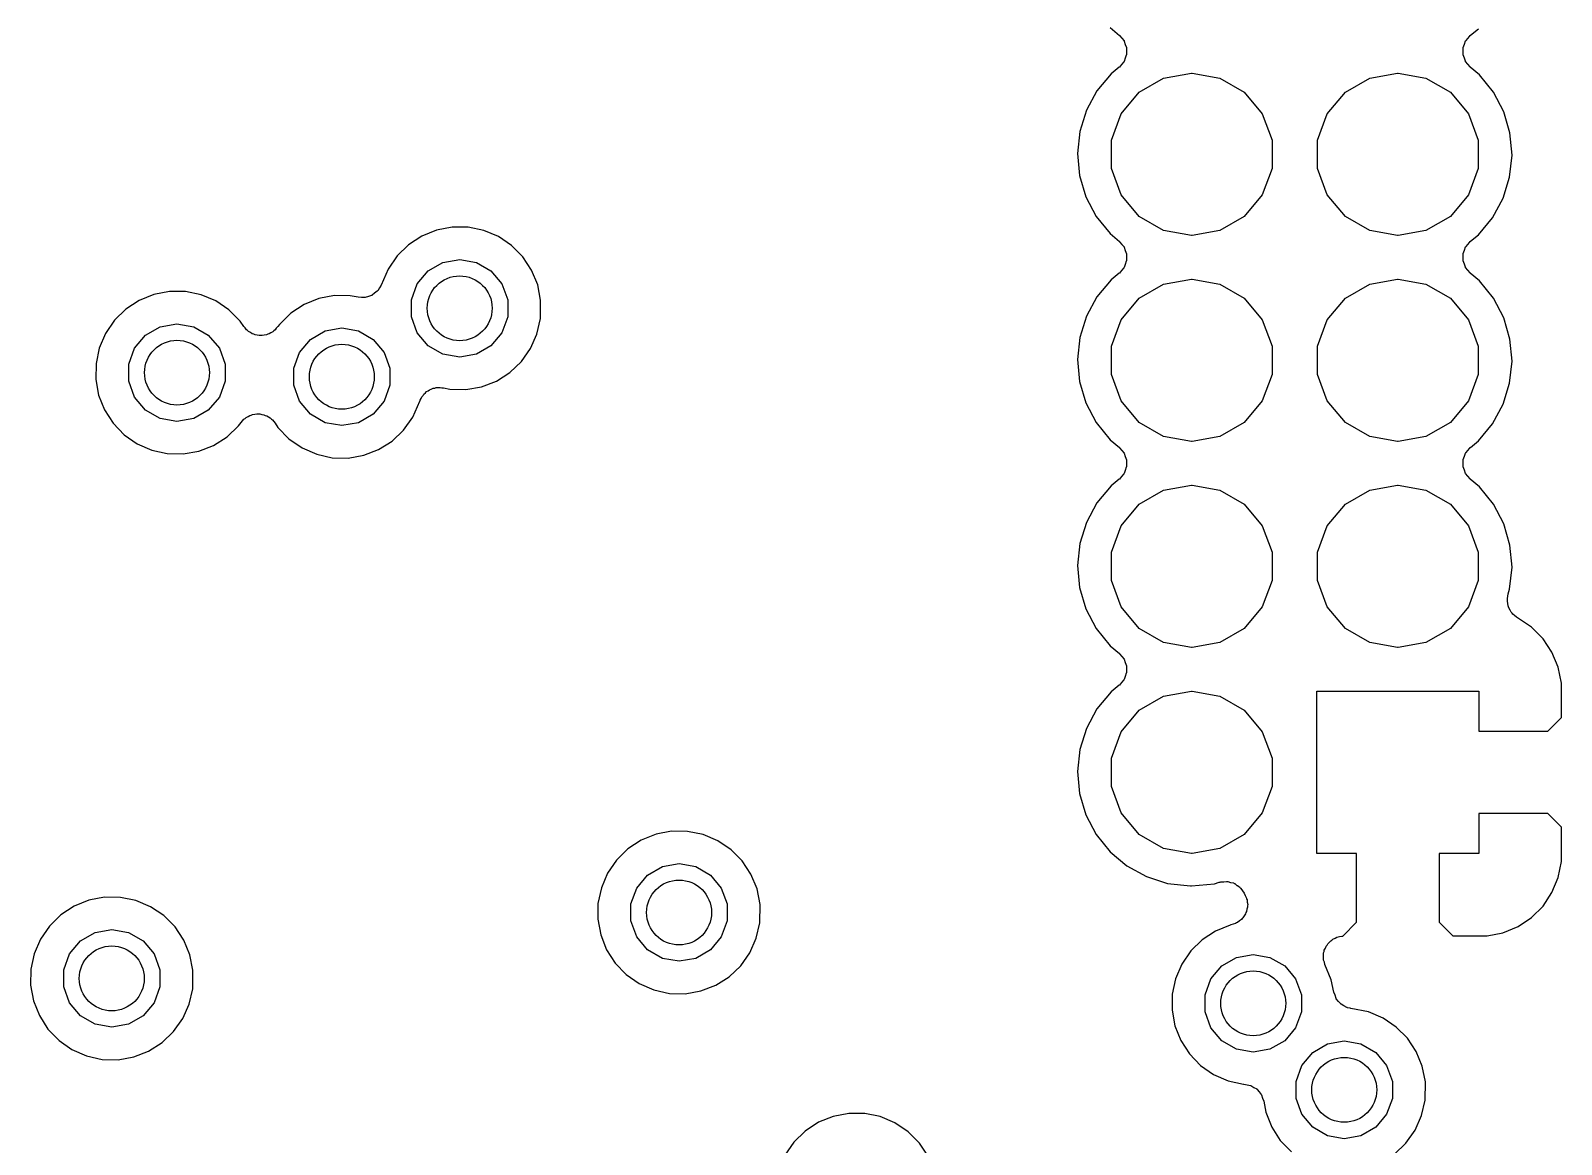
# Model space of a CAD drawing. Extents: x 83.8 to 170.2, y -169.8 to -83.8.
# Drawn here: x 135.03 to 144.46, y -98.6 to -91.74 of the extents above; entities that cross this region are included whole.
import ezdxf

# ---------------------------------------------------------------- set-up
doc = ezdxf.new("R2010")
doc.units = 0
doc.header["$MEASUREMENT"] = 0
doc.layers.add('BLACK', color=7, linetype='CONTINUOUS')

msp = doc.modelspace()

# ---------------------------------------------------------------- linework, layer by layer
at = {"layer": 'Black'}
for p, q in [((141.682, -91.7184), (141.739, -91.7668)), ((141.739, -91.7668), (141.74, -91.7675)), ((141.74, -91.7675), (141.741, -91.768)), ((141.741, -91.768), (141.754, -91.7844)), ((143.874, -91.799), (143.888, -91.783)), ((143.888, -91.783), (143.901, -91.7668)), ((143.901, -91.7668), (143.902, -91.7663)), ((143.902, -91.7663), (143.903, -91.7657)), ((143.903, -91.7657), (143.952, -91.7254)), ((141.754, -91.7844), (141.768, -91.8006)), ((141.768, -91.8006), (141.768, -91.8014)), ((141.768, -91.8014), (141.768, -91.8021)), ((141.768, -91.8021), (141.775, -91.8222)), ((141.775, -91.8222), (141.783, -91.842)), ((141.783, -91.842), (141.783, -91.8429)), ((141.783, -91.8429), (141.783, -91.8438)), ((141.783, -91.8438), (141.783, -91.865)), ((141.783, -91.865), (141.783, -91.8861)), ((143.858, -91.8403), (143.866, -91.8204)), ((143.858, -91.8412), (143.858, -91.8403)), ((143.858, -91.842), (143.858, -91.8412)), ((143.858, -91.8632), (143.858, -91.842)), ((143.858, -91.8844), (143.858, -91.8632)), ((143.866, -91.8204), (143.873, -91.8006)), ((143.873, -91.8006), (143.874, -91.7999)), ((143.874, -91.7999), (143.874, -91.799)), ((141.738, -91.9625), (141.688, -92.0028)), ((141.739, -91.9614), (141.738, -91.9618)), ((141.738, -91.9618), (141.738, -91.9625)), ((141.753, -91.9452), (141.739, -91.9614)), ((141.767, -91.9291), (141.753, -91.9452)), ((141.768, -91.9276), (141.767, -91.9283)), ((141.767, -91.9283), (141.767, -91.9291)), ((141.775, -91.9078), (141.768, -91.9276)), ((141.782, -91.8879), (141.775, -91.9078)), ((141.783, -91.8861), (141.782, -91.887)), ((141.782, -91.887), (141.782, -91.8879)), ((143.858, -91.8852), (143.858, -91.8844)), ((143.858, -91.8861), (143.858, -91.8852)), ((143.865, -91.9061), (143.858, -91.8861)), ((143.872, -91.926), (143.865, -91.9061)), ((143.873, -91.9267), (143.872, -91.926)), ((143.873, -91.9276), (143.873, -91.9267)), ((143.887, -91.9438), (143.873, -91.9276)), ((143.9, -91.9602), (143.887, -91.9438)), ((143.901, -91.9607), (143.9, -91.9602)), ((143.901, -91.9614), (143.901, -91.9607)), ((143.959, -92.0097), (143.901, -91.9614)), ((141.688, -92.0028), (141.601, -92.108)), ((141.862, -92.1161), (142.012, -92.0292)), ((142.012, -92.0292), (142.183, -91.9991)), ((142.183, -91.9991), (142.187, -91.9991)), ((142.187, -91.9991), (142.358, -92.0292)), ((142.358, -92.0292), (142.509, -92.1161)), ((143.132, -92.1161), (143.282, -92.0292)), ((143.282, -92.0292), (143.453, -91.9991)), ((143.453, -91.9991), (143.457, -91.9991)), ((143.457, -91.9991), (143.628, -92.0292)), ((143.628, -92.0292), (143.779, -92.1161)), ((144.045, -92.1161), (143.959, -92.0097)), ((141.601, -92.108), (141.537, -92.2281)), ((141.75, -92.2491), (141.862, -92.1161)), ((142.509, -92.1161), (142.62, -92.2491)), ((143.02, -92.2491), (143.132, -92.1161)), ((143.779, -92.1161), (143.89, -92.2491)), ((144.108, -92.2371), (144.045, -92.1161)), ((141.537, -92.2281), (141.496, -92.3585)), ((141.691, -92.4123), (141.75, -92.2491)), ((142.62, -92.2491), (142.68, -92.4123)), ((142.961, -92.4123), (143.02, -92.2491)), ((143.89, -92.2491), (143.95, -92.4123)), ((144.146, -92.368), (144.108, -92.2371)), ((141.496, -92.3585), (141.482, -92.4942)), ((141.691, -92.5859), (141.691, -92.4123)), ((142.68, -92.4123), (142.68, -92.5859)), ((142.961, -92.5859), (142.961, -92.4123)), ((143.95, -92.4123), (143.95, -92.5859)), ((144.159, -92.504), (144.146, -92.368)), ((141.482, -92.4942), (141.494, -92.6301)), ((144.144, -92.6397), (144.159, -92.504)), ((141.494, -92.6301), (141.533, -92.7611)), ((141.75, -92.7491), (141.691, -92.5859)), ((142.68, -92.5859), (142.62, -92.7491)), ((143.02, -92.7491), (142.961, -92.5859)), ((143.95, -92.5859), (143.89, -92.7491)), ((144.104, -92.7701), (144.144, -92.6397)), ((141.533, -92.7611), (141.596, -92.882)), ((141.862, -92.8821), (141.75, -92.7491)), ((142.62, -92.7491), (142.509, -92.8821)), ((143.132, -92.8821), (143.02, -92.7491)), ((143.89, -92.7491), (143.779, -92.8821)), ((144.039, -92.8902), (144.104, -92.7701)), ((141.596, -92.882), (141.682, -92.9884)), ((142.012, -92.9689), (141.862, -92.8821)), ((142.509, -92.8821), (142.358, -92.9689)), ((143.282, -92.9689), (143.132, -92.8821)), ((143.779, -92.8821), (143.628, -92.9689)), ((143.952, -92.9954), (144.039, -92.8902)), ((137.441, -93.0033), (137.359, -93.057)), ((137.532, -92.9665), (137.441, -93.0033)), ((137.628, -92.9482), (137.532, -92.9665)), ((137.726, -92.9488), (137.628, -92.9482)), ((137.822, -92.9686), (137.726, -92.9488)), ((137.913, -93.0066), (137.822, -92.9686)), ((137.994, -93.0614), (137.913, -93.0066)), ((141.682, -92.9884), (141.739, -93.0368)), ((142.183, -92.9991), (142.012, -92.9689)), ((142.187, -92.9991), (142.183, -92.9991)), ((142.358, -92.9689), (142.187, -92.9991)), ((143.453, -92.9991), (143.282, -92.9689)), ((143.457, -92.9991), (143.453, -92.9991)), ((143.628, -92.9689), (143.457, -92.9991)), ((143.903, -93.0357), (143.952, -92.9954)), ((137.359, -93.057), (137.289, -93.1256)), ((138.063, -93.131), (137.994, -93.0614)), ((141.739, -93.0368), (141.74, -93.0375)), ((141.74, -93.0375), (141.741, -93.038)), ((141.741, -93.038), (141.754, -93.0544)), ((141.754, -93.0544), (141.768, -93.0706)), ((141.768, -93.0706), (141.768, -93.0714)), ((141.768, -93.0714), (141.768, -93.0721)), ((141.768, -93.0721), (141.775, -93.0922)), ((141.775, -93.0922), (141.783, -93.112)), ((143.858, -93.1103), (143.866, -93.0904)), ((143.866, -93.0904), (143.873, -93.0706)), ((143.873, -93.0706), (143.874, -93.0699)), ((143.874, -93.069), (143.888, -93.053)), ((143.874, -93.0699), (143.874, -93.069)), ((143.888, -93.053), (143.901, -93.0368)), ((143.901, -93.0368), (143.902, -93.0363)), ((143.902, -93.0363), (143.903, -93.0357)), ((137.289, -93.1256), (137.233, -93.2065)), ((137.48, -93.2178), (137.571, -93.1655)), ((137.571, -93.1655), (137.674, -93.1474)), ((137.674, -93.1474), (137.777, -93.1655)), ((137.777, -93.1655), (137.867, -93.2178)), ((138.117, -93.2126), (138.063, -93.131)), ((141.768, -93.1976), (141.767, -93.1983)), ((141.775, -93.1778), (141.768, -93.1976)), ((141.782, -93.1579), (141.775, -93.1778)), ((141.783, -93.1561), (141.782, -93.157)), ((141.782, -93.157), (141.782, -93.1579)), ((141.783, -93.112), (141.783, -93.1129)), ((141.783, -93.1129), (141.783, -93.1138)), ((141.783, -93.1138), (141.783, -93.135)), ((141.783, -93.135), (141.783, -93.1561)), ((143.858, -93.1112), (143.858, -93.1103)), ((143.858, -93.112), (143.858, -93.1112)), ((143.858, -93.1332), (143.858, -93.112)), ((143.858, -93.1544), (143.858, -93.1332)), ((143.858, -93.1552), (143.858, -93.1544)), ((143.858, -93.1561), (143.858, -93.1552)), ((143.865, -93.1761), (143.858, -93.1561)), ((143.872, -93.196), (143.865, -93.1761)), ((143.873, -93.1967), (143.872, -93.196)), ((143.873, -93.1976), (143.873, -93.1967)), ((143.887, -93.2138), (143.873, -93.1976)), ((137.233, -93.2065), (137.19, -93.3065)), ((137.413, -93.2979), (137.48, -93.2178)), ((137.867, -93.2178), (137.934, -93.2979)), ((138.155, -93.3033), (138.117, -93.2126)), ((141.688, -93.2728), (141.601, -93.378)), ((141.738, -93.2325), (141.688, -93.2728)), ((141.739, -93.2314), (141.738, -93.2318)), ((141.738, -93.2318), (141.738, -93.2325)), ((141.753, -93.2152), (141.739, -93.2314)), ((141.767, -93.1991), (141.753, -93.2152)), ((141.767, -93.1983), (141.767, -93.1991)), ((142.012, -93.2992), (142.183, -93.2691)), ((142.183, -93.2691), (142.187, -93.2691)), ((142.187, -93.2691), (142.358, -93.2992)), ((143.282, -93.2992), (143.453, -93.2691)), ((143.453, -93.2691), (143.457, -93.2691)), ((143.457, -93.2691), (143.628, -93.2992)), ((143.9, -93.2302), (143.887, -93.2138)), ((143.901, -93.2307), (143.9, -93.2302)), ((143.901, -93.2314), (143.901, -93.2307)), ((143.959, -93.2797), (143.901, -93.2314)), ((144.045, -93.3861), (143.959, -93.2797)), ((135.79, -93.3633), (135.699, -93.4)), ((135.886, -93.3449), (135.79, -93.3633)), ((135.984, -93.3456), (135.886, -93.3449)), ((136.08, -93.3653), (135.984, -93.3456)), ((136.171, -93.4033), (136.08, -93.3653)), ((136.902, -93.3703), (136.806, -93.3887)), ((137, -93.371), (136.902, -93.3703)), ((137.048, -93.3808), (137, -93.371)), ((137.068, -93.3814), (137.048, -93.3808)), ((137.089, -93.3825), (137.068, -93.3814)), ((137.09, -93.382), (137.089, -93.3825)), ((137.092, -93.3821), (137.09, -93.382)), ((137.112, -93.3756), (137.092, -93.3821)), ((137.131, -93.3698), (137.112, -93.3756)), ((137.132, -93.3687), (137.131, -93.3698)), ((137.134, -93.3681), (137.132, -93.3687)), ((137.15, -93.3555), (137.134, -93.3681)), ((137.166, -93.3434), (137.15, -93.3555)), ((137.167, -93.3419), (137.166, -93.3434)), ((137.169, -93.3407), (137.167, -93.3419)), ((137.179, -93.3234), (137.169, -93.3407)), ((137.19, -93.3065), (137.179, -93.3234)), ((137.377, -93.3962), (137.413, -93.2979)), ((137.934, -93.2979), (137.97, -93.3962)), ((138.173, -93.3986), (138.155, -93.3033)), ((141.601, -93.378), (141.537, -93.4981)), ((141.75, -93.5191), (141.862, -93.3861)), ((141.862, -93.3861), (142.012, -93.2992)), ((142.358, -93.2992), (142.509, -93.3861)), ((142.509, -93.3861), (142.62, -93.5191)), ((143.02, -93.5191), (143.132, -93.3861)), ((143.132, -93.3861), (143.282, -93.2992)), ((143.628, -93.2992), (143.779, -93.3861)), ((143.779, -93.3861), (143.89, -93.5191)), ((144.108, -93.5071), (144.045, -93.3861)), ((135.617, -93.4537), (135.547, -93.5223)), ((135.699, -93.4), (135.617, -93.4537)), ((136.252, -93.4582), (136.171, -93.4033)), ((136.321, -93.5277), (136.252, -93.4582)), ((136.633, -93.4791), (136.563, -93.5477)), ((136.715, -93.4254), (136.633, -93.4791)), ((136.806, -93.3887), (136.715, -93.4254)), ((137.377, -93.5008), (137.377, -93.3962)), ((137.97, -93.3962), (137.97, -93.5008)), ((138.172, -93.5124), (138.173, -93.3986)), ((135.547, -93.5223), (135.492, -93.6032)), ((135.738, -93.6146), (135.829, -93.5623)), ((135.829, -93.5623), (135.932, -93.5441)), ((135.932, -93.5441), (136.035, -93.5623)), ((136.035, -93.5623), (136.125, -93.6146)), ((136.343, -93.5603), (136.321, -93.5277)), ((136.352, -93.5699), (136.343, -93.5603)), ((136.36, -93.5807), (136.352, -93.5699)), ((136.544, -93.5712), (136.536, -93.582)), ((136.553, -93.5617), (136.544, -93.5712)), ((136.563, -93.5477), (136.553, -93.5617)), ((136.845, -93.5877), (136.948, -93.5695)), ((136.948, -93.5695), (137.051, -93.5877)), ((137.413, -93.5991), (137.377, -93.5008)), ((137.97, -93.5008), (137.934, -93.5991)), ((138.15, -93.6071), (138.172, -93.5124)), ((141.537, -93.4981), (141.496, -93.6285)), ((141.691, -93.6823), (141.75, -93.5191)), ((142.62, -93.5191), (142.68, -93.6823)), ((142.961, -93.6823), (143.02, -93.5191)), ((143.89, -93.5191), (143.95, -93.6823)), ((144.146, -93.638), (144.108, -93.5071)), ((135.492, -93.6032), (135.453, -93.6934)), ((135.671, -93.6947), (135.738, -93.6146)), ((136.125, -93.6146), (136.193, -93.6947)), ((136.367, -93.5858), (136.36, -93.5807)), ((136.373, -93.5922), (136.367, -93.5858)), ((136.385, -93.5981), (136.373, -93.5922)), ((136.396, -93.6056), (136.385, -93.5981)), ((136.405, -93.6079), (136.396, -93.6056)), ((136.413, -93.6118), (136.405, -93.6079)), ((136.426, -93.6133), (136.413, -93.6118)), ((136.439, -93.6166), (136.426, -93.6133)), ((136.448, -93.6157), (136.439, -93.6166)), ((136.457, -93.6167), (136.448, -93.6157)), ((136.469, -93.6136), (136.457, -93.6167)), ((136.483, -93.6123), (136.469, -93.6136)), ((136.491, -93.6085), (136.483, -93.6123)), ((136.499, -93.6064), (136.491, -93.6085)), ((136.51, -93.599), (136.499, -93.6064)), ((136.522, -93.5932), (136.51, -93.599)), ((136.529, -93.5869), (136.522, -93.5932)), ((136.536, -93.582), (136.529, -93.5869)), ((136.687, -93.7201), (136.754, -93.64)), ((136.754, -93.64), (136.845, -93.5877)), ((137.051, -93.5877), (137.141, -93.64)), ((137.141, -93.64), (137.209, -93.7201)), ((137.48, -93.6792), (137.413, -93.5991)), ((137.934, -93.5991), (137.867, -93.6792)), ((138.11, -93.6967), (138.15, -93.6071)), ((141.496, -93.6285), (141.482, -93.7642)), ((144.159, -93.774), (144.146, -93.638)), ((135.453, -93.6934), (135.433, -93.7893)), ((135.635, -93.793), (135.671, -93.6947)), ((136.193, -93.6947), (136.228, -93.793)), ((136.651, -93.8184), (136.687, -93.7201)), ((137.209, -93.7201), (137.244, -93.8184)), ((137.571, -93.7315), (137.48, -93.6792)), ((137.674, -93.7497), (137.571, -93.7315)), ((137.777, -93.7315), (137.674, -93.7497)), ((137.867, -93.6792), (137.777, -93.7315)), ((138.054, -93.7768), (138.11, -93.6967)), ((141.691, -93.8559), (141.691, -93.6823)), ((142.68, -93.6823), (142.68, -93.8559)), ((142.961, -93.8559), (142.961, -93.6823)), ((143.95, -93.6823), (143.95, -93.8559)), ((135.433, -93.7893), (135.431, -93.8873)), ((135.635, -93.8976), (135.635, -93.793)), ((136.228, -93.793), (136.228, -93.8976)), ((136.651, -93.923), (136.651, -93.8184)), ((137.244, -93.8184), (137.244, -93.923)), ((137.9, -93.897), (137.983, -93.8444)), ((137.983, -93.8444), (138.054, -93.7768)), ((141.482, -93.7642), (141.494, -93.9001)), ((141.75, -94.0191), (141.691, -93.8559)), ((142.68, -93.8559), (142.62, -94.0191)), ((143.02, -94.0191), (142.961, -93.8559)), ((143.95, -93.8559), (143.89, -94.0191)), ((144.144, -93.9097), (144.159, -93.774)), ((135.431, -93.8873), (135.449, -93.9838)), ((135.671, -93.9959), (135.635, -93.8976)), ((136.228, -93.8976), (136.193, -93.9959)), ((136.687, -94.0213), (136.651, -93.923)), ((137.244, -93.923), (137.209, -94.0213)), ((137.48, -93.9567), (137.488, -93.9502)), ((137.488, -93.9502), (137.499, -93.9467)), ((137.499, -93.9467), (137.51, -93.9414)), ((137.51, -93.9414), (137.52, -93.9401)), ((137.52, -93.9401), (137.53, -93.9368)), ((137.53, -93.9368), (137.542, -93.9373)), ((137.542, -93.9373), (137.553, -93.9359)), ((137.553, -93.9359), (137.564, -93.9382)), ((137.564, -93.9382), (137.574, -93.9387)), ((137.574, -93.9387), (137.614, -93.9474)), ((137.614, -93.9474), (137.712, -93.9495)), ((137.712, -93.9495), (137.809, -93.9324)), ((137.809, -93.9324), (137.9, -93.897)), ((141.494, -93.9001), (141.533, -94.0311)), ((144.104, -94.0401), (144.144, -93.9097)), ((135.449, -93.9838), (135.485, -94.0749)), ((135.738, -94.076), (135.671, -93.9959)), ((136.193, -93.9959), (136.125, -94.076)), ((136.754, -94.1014), (136.687, -94.0213)), ((137.209, -94.0213), (137.141, -94.1014)), ((137.385, -94.1188), (137.428, -94.0207)), ((137.428, -94.0207), (137.43, -94.0143)), ((137.43, -94.0143), (137.436, -94.0046)), ((137.436, -94.0046), (137.44, -93.9939)), ((137.44, -93.9939), (137.448, -93.9861)), ((137.448, -93.9861), (137.453, -93.9771)), ((137.453, -93.9771), (137.463, -93.97)), ((137.463, -93.97), (137.47, -93.9616)), ((137.47, -93.9616), (137.48, -93.9567)), ((141.533, -94.0311), (141.596, -94.152)), ((141.862, -94.1521), (141.75, -94.0191)), ((142.62, -94.0191), (142.509, -94.1521)), ((143.132, -94.1521), (143.02, -94.0191)), ((143.89, -94.0191), (143.779, -94.1521)), ((144.039, -94.1602), (144.104, -94.0401)), ((135.485, -94.0749), (135.538, -94.1574)), ((135.829, -94.1283), (135.738, -94.076)), ((135.932, -94.1464), (135.829, -94.1283)), ((136.035, -94.1283), (135.932, -94.1464)), ((136.125, -94.076), (136.035, -94.1283)), ((136.336, -94.1432), (136.344, -94.1326)), ((136.344, -94.1326), (136.352, -94.1278)), ((136.352, -94.1278), (136.358, -94.1215)), ((136.358, -94.1215), (136.37, -94.1159)), ((136.37, -94.1159), (136.381, -94.1087)), ((136.381, -94.1087), (136.39, -94.1068)), ((136.39, -94.1068), (136.398, -94.103)), ((136.398, -94.103), (136.412, -94.1019)), ((136.412, -94.1019), (136.425, -94.099)), ((136.425, -94.099), (136.433, -94.1001)), ((136.433, -94.1001), (136.442, -94.0993)), ((136.442, -94.0993), (136.455, -94.1028)), ((136.455, -94.1028), (136.468, -94.1045)), ((136.468, -94.1045), (136.476, -94.1086)), ((136.476, -94.1086), (136.485, -94.1109)), ((136.485, -94.1109), (136.496, -94.1186)), ((136.496, -94.1186), (136.507, -94.1247)), ((136.507, -94.1247), (136.514, -94.1312)), ((136.514, -94.1312), (136.521, -94.1363)), ((136.521, -94.1363), (136.528, -94.1472)), ((136.845, -94.1537), (136.754, -94.1014)), ((137.141, -94.1014), (137.051, -94.1537)), ((137.328, -94.199), (137.385, -94.1188)), ((135.538, -94.1574), (135.606, -94.2279)), ((135.606, -94.2279), (135.687, -94.2839)), ((136.241, -94.2412), (136.312, -94.1736)), ((136.312, -94.1736), (136.327, -94.1526)), ((136.327, -94.1526), (136.336, -94.1432)), ((136.528, -94.1472), (136.537, -94.157)), ((136.537, -94.157), (136.554, -94.1828)), ((136.554, -94.1828), (136.622, -94.2533)), ((136.948, -94.1718), (136.845, -94.1537)), ((137.051, -94.1537), (136.948, -94.1718)), ((137.257, -94.2666), (137.328, -94.199)), ((141.596, -94.152), (141.682, -94.2584)), ((142.012, -94.2389), (141.862, -94.1521)), ((142.509, -94.1521), (142.358, -94.2389)), ((143.282, -94.2389), (143.132, -94.1521)), ((143.779, -94.1521), (143.628, -94.2389)), ((143.952, -94.2654), (144.039, -94.1602)), ((135.687, -94.2839), (135.777, -94.3231)), ((135.777, -94.3231), (135.872, -94.3442)), ((135.97, -94.3462), (136.067, -94.3292)), ((136.067, -94.3292), (136.158, -94.2937)), ((136.158, -94.2937), (136.241, -94.2412)), ((136.622, -94.2533), (136.703, -94.3093)), ((136.703, -94.3093), (136.793, -94.3485)), ((137.083, -94.3546), (137.174, -94.3191)), ((137.174, -94.3191), (137.257, -94.2666)), ((141.682, -94.2584), (141.739, -94.3068)), ((141.739, -94.3068), (141.74, -94.3075)), ((141.74, -94.3075), (141.741, -94.308)), ((141.741, -94.308), (141.754, -94.3244)), ((141.754, -94.3244), (141.768, -94.3406)), ((142.183, -94.2691), (142.012, -94.2389)), ((142.187, -94.2691), (142.183, -94.2691)), ((142.358, -94.2389), (142.187, -94.2691)), ((143.453, -94.2691), (143.282, -94.2389)), ((143.457, -94.2691), (143.453, -94.2691)), ((143.628, -94.2389), (143.457, -94.2691)), ((143.874, -94.339), (143.888, -94.323)), ((143.888, -94.323), (143.901, -94.3068)), ((143.901, -94.3068), (143.902, -94.3063)), ((143.902, -94.3063), (143.903, -94.3057)), ((143.903, -94.3057), (143.952, -94.2654)), ((135.872, -94.3442), (135.97, -94.3462)), ((136.793, -94.3485), (136.888, -94.3696)), ((136.888, -94.3696), (136.986, -94.3716)), ((136.986, -94.3716), (137.083, -94.3546)), ((141.768, -94.3406), (141.768, -94.3414)), ((141.768, -94.3414), (141.768, -94.3421)), ((141.768, -94.3421), (141.775, -94.3622)), ((141.775, -94.3622), (141.783, -94.382)), ((141.783, -94.382), (141.783, -94.3829)), ((141.783, -94.3829), (141.783, -94.3838)), ((141.783, -94.3838), (141.783, -94.405)), ((141.783, -94.405), (141.783, -94.4261)), ((143.858, -94.3803), (143.866, -94.3604)), ((143.858, -94.3812), (143.858, -94.3803)), ((143.858, -94.382), (143.858, -94.3812)), ((143.858, -94.4032), (143.858, -94.382)), ((143.858, -94.4244), (143.858, -94.4032)), ((143.866, -94.3604), (143.873, -94.3406)), ((143.873, -94.3406), (143.874, -94.3399)), ((143.874, -94.3399), (143.874, -94.339)), ((141.738, -94.5025), (141.688, -94.5428)), ((141.739, -94.5014), (141.738, -94.5018)), ((141.738, -94.5018), (141.738, -94.5025)), ((141.753, -94.4852), (141.739, -94.5014)), ((141.767, -94.4691), (141.753, -94.4852)), ((141.768, -94.4676), (141.767, -94.4683)), ((141.767, -94.4683), (141.767, -94.4691)), ((141.775, -94.4478), (141.768, -94.4676)), ((141.782, -94.4279), (141.775, -94.4478)), ((141.783, -94.4261), (141.782, -94.427)), ((141.782, -94.427), (141.782, -94.4279)), ((143.858, -94.4252), (143.858, -94.4244)), ((143.858, -94.4261), (143.858, -94.4252)), ((143.865, -94.4461), (143.858, -94.4261)), ((143.872, -94.466), (143.865, -94.4461)), ((143.873, -94.4667), (143.872, -94.466)), ((143.873, -94.4676), (143.873, -94.4667)), ((143.887, -94.4838), (143.873, -94.4676)), ((143.9, -94.5002), (143.887, -94.4838)), ((143.901, -94.5007), (143.9, -94.5002)), ((143.901, -94.5014), (143.901, -94.5007)), ((143.959, -94.5497), (143.901, -94.5014)), ((141.688, -94.5428), (141.601, -94.648)), ((141.862, -94.6561), (142.012, -94.5692)), ((142.012, -94.5692), (142.183, -94.5391)), ((142.183, -94.5391), (142.187, -94.5391)), ((142.187, -94.5391), (142.358, -94.5692)), ((142.358, -94.5692), (142.509, -94.6561)), ((143.132, -94.6561), (143.282, -94.5692)), ((143.282, -94.5692), (143.453, -94.5391)), ((143.453, -94.5391), (143.457, -94.5391)), ((143.457, -94.5391), (143.628, -94.5692)), ((143.628, -94.5692), (143.779, -94.6561)), ((144.045, -94.6561), (143.959, -94.5497)), ((141.601, -94.648), (141.537, -94.7681)), ((141.75, -94.7891), (141.862, -94.6561)), ((142.509, -94.6561), (142.62, -94.7891)), ((143.02, -94.7891), (143.132, -94.6561)), ((143.779, -94.6561), (143.89, -94.7891)), ((144.108, -94.7771), (144.045, -94.6561)), ((141.537, -94.7681), (141.496, -94.8985)), ((141.691, -94.9523), (141.75, -94.7891)), ((142.62, -94.7891), (142.68, -94.9523)), ((142.961, -94.9523), (143.02, -94.7891)), ((143.89, -94.7891), (143.95, -94.9523)), ((144.146, -94.908), (144.108, -94.7771)), ((141.496, -94.8985), (141.482, -95.0342)), ((141.691, -95.1259), (141.691, -94.9523)), ((142.68, -94.9523), (142.68, -95.1259)), ((142.961, -95.1259), (142.961, -94.9523)), ((143.95, -94.9523), (143.95, -95.1259)), ((144.159, -95.044), (144.146, -94.908)), ((141.482, -95.0342), (141.494, -95.1701)), ((144.144, -95.1797), (144.159, -95.044)), ((141.494, -95.1701), (141.533, -95.3011)), ((141.75, -95.2891), (141.691, -95.1259)), ((142.68, -95.1259), (142.62, -95.2891)), ((143.02, -95.2891), (142.961, -95.1259)), ((143.95, -95.1259), (143.89, -95.2891)), ((144.13, -95.2384), (144.133, -95.2239)), ((144.131, -95.2457), (144.13, -95.2384)), ((144.13, -95.2529), (144.131, -95.2457)), ((144.133, -95.2674), (144.13, -95.2529)), ((144.133, -95.2239), (144.135, -95.2092)), ((144.135, -95.2822), (144.133, -95.2674)), ((144.135, -95.2092), (144.144, -95.1797)), ((141.533, -95.3011), (141.596, -95.422)), ((141.862, -95.4221), (141.75, -95.2891)), ((142.62, -95.2891), (142.509, -95.4221)), ((143.132, -95.4221), (143.02, -95.2891)), ((143.89, -95.2891), (143.779, -95.4221)), ((144.138, -95.2888), (144.135, -95.2822)), ((144.14, -95.2959), (144.138, -95.2888)), ((144.148, -95.3084), (144.14, -95.2959)), ((144.154, -95.3218), (144.148, -95.3084)), ((144.159, -95.3269), (144.154, -95.3218)), ((144.163, -95.333), (144.159, -95.3269)), ((144.175, -95.342), (144.163, -95.333)), ((144.186, -95.3523), (144.175, -95.342)), ((144.279, -95.4145), (144.186, -95.3523)), ((141.596, -95.422), (141.682, -95.5284)), ((142.012, -95.5089), (141.862, -95.4221)), ((142.509, -95.4221), (142.358, -95.5089)), ((143.282, -95.5089), (143.132, -95.4221)), ((143.779, -95.4221), (143.628, -95.5089)), ((144.35, -95.4853), (144.279, -95.4145)), ((141.682, -95.5284), (141.739, -95.5768)), ((142.183, -95.5391), (142.012, -95.5089)), ((142.187, -95.5391), (142.183, -95.5391)), ((142.358, -95.5089), (142.187, -95.5391)), ((143.453, -95.5391), (143.282, -95.5089)), ((143.457, -95.5391), (143.453, -95.5391)), ((143.628, -95.5089), (143.457, -95.5391)), ((144.405, -95.5685), (144.35, -95.4853)), ((141.739, -95.5768), (141.74, -95.5775)), ((141.74, -95.5775), (141.741, -95.578)), ((141.741, -95.578), (141.754, -95.5944)), ((141.754, -95.5944), (141.768, -95.6106)), ((141.768, -95.6106), (141.768, -95.6114)), ((141.768, -95.6114), (141.768, -95.6121)), ((141.768, -95.6121), (141.775, -95.6322)), ((141.775, -95.6322), (141.783, -95.652)), ((144.444, -95.6609), (144.405, -95.5685)), ((141.767, -95.7391), (141.753, -95.7552)), ((141.768, -95.7376), (141.767, -95.7383)), ((141.767, -95.7383), (141.767, -95.7391)), ((141.775, -95.7178), (141.768, -95.7376)), ((141.782, -95.6979), (141.775, -95.7178)), ((141.783, -95.6961), (141.782, -95.697)), ((141.782, -95.697), (141.782, -95.6979)), ((141.783, -95.652), (141.783, -95.6529)), ((141.783, -95.6529), (141.783, -95.6538)), ((141.783, -95.6538), (141.783, -95.675)), ((141.783, -95.675), (141.783, -95.6961)), ((144.463, -95.7591), (144.444, -95.6609)), ((141.688, -95.8128), (141.601, -95.918)), ((141.738, -95.7725), (141.688, -95.8128)), ((141.739, -95.7714), (141.738, -95.7718)), ((141.738, -95.7718), (141.738, -95.7725)), ((141.753, -95.7552), (141.739, -95.7714)), ((141.862, -95.9261), (142.012, -95.8392)), ((142.012, -95.8392), (142.183, -95.8091)), ((142.183, -95.8091), (142.187, -95.8091)), ((142.187, -95.8091), (142.358, -95.8392)), ((142.358, -95.8392), (142.509, -95.9261)), ((142.955, -96.8091), (142.955, -95.8091)), ((142.955, -95.8091), (143.955, -95.8091)), ((143.955, -95.8091), (143.955, -96.0551)), ((144.463, -95.9707), (144.463, -95.7591)), ((141.601, -95.918), (141.537, -96.0381)), ((141.75, -96.0591), (141.862, -95.9261)), ((142.509, -95.9261), (142.62, -96.0591)), ((144.379, -96.0551), (144.463, -95.9707)), ((141.537, -96.0381), (141.496, -96.1685)), ((141.691, -96.2223), (141.75, -96.0591)), ((142.62, -96.0591), (142.68, -96.2223)), ((143.955, -96.0551), (144.379, -96.0551)), ((141.496, -96.1685), (141.482, -96.3042)), ((141.482, -96.3042), (141.494, -96.4401)), ((141.691, -96.3959), (141.691, -96.2223)), ((142.68, -96.2223), (142.68, -96.3959)), ((141.75, -96.5591), (141.691, -96.3959)), ((142.68, -96.3959), (142.62, -96.5591)), ((141.494, -96.4401), (141.533, -96.5711)), ((141.533, -96.5711), (141.596, -96.692)), ((141.862, -96.6921), (141.75, -96.5591)), ((142.62, -96.5591), (142.509, -96.6921)), ((143.955, -96.5631), (143.955, -96.8091)), ((144.379, -96.5631), (143.955, -96.5631)), ((144.463, -96.6474), (144.379, -96.5631)), ((138.98, -96.6723), (138.884, -96.6907)), ((139.078, -96.673), (138.98, -96.6723)), ((139.174, -96.6927), (139.078, -96.673)), ((144.463, -96.8591), (144.463, -96.6474)), ((138.711, -96.7811), (138.641, -96.8497)), ((138.793, -96.7274), (138.711, -96.7811)), ((138.884, -96.6907), (138.793, -96.7274)), ((139.264, -96.7307), (139.174, -96.6927)), ((139.346, -96.7856), (139.264, -96.7307)), ((141.596, -96.692), (141.682, -96.7984)), ((142.012, -96.7789), (141.862, -96.6921)), ((142.183, -96.8091), (142.012, -96.7789)), ((142.358, -96.7789), (142.187, -96.8091)), ((142.509, -96.6921), (142.358, -96.7789)), ((138.641, -96.8497), (138.585, -96.9306)), ((138.923, -96.8897), (139.026, -96.8715)), ((139.026, -96.8715), (139.129, -96.8897)), ((139.415, -96.8551), (139.346, -96.7856)), ((139.469, -96.9368), (139.415, -96.8551)), ((141.682, -96.7984), (141.786, -96.8862)), ((142.187, -96.8091), (142.183, -96.8091)), ((143.201, -96.8091), (142.955, -96.8091)), ((143.201, -97.2327), (143.201, -96.8091)), ((143.955, -96.8091), (143.709, -96.8091)), ((143.709, -96.8091), (143.709, -97.2327)), ((144.444, -96.9573), (144.463, -96.8591)), ((138.585, -96.9306), (138.547, -97.0208)), ((138.765, -97.0221), (138.832, -96.942)), ((138.832, -96.942), (138.923, -96.8897)), ((139.129, -96.8897), (139.219, -96.942)), ((139.219, -96.942), (139.286, -97.0221)), ((139.507, -97.0275), (139.469, -96.9368)), ((141.786, -96.8862), (141.906, -96.9519)), ((141.906, -96.9519), (142.036, -96.9932)), ((144.405, -97.0497), (144.444, -96.9573)), ((138.547, -97.0208), (138.526, -97.1167)), ((138.729, -97.1204), (138.765, -97.0221)), ((139.286, -97.0221), (139.322, -97.1204)), ((139.525, -97.1228), (139.507, -97.0275)), ((142.036, -96.9932), (142.177, -97.0091)), ((142.177, -97.0091), (142.182, -97.0091)), ((142.182, -97.0091), (142.183, -97.0091)), ((142.183, -97.0091), (142.325, -96.9952)), ((142.325, -96.9952), (142.355, -96.9861)), ((142.355, -96.9861), (142.36, -96.9856)), ((142.36, -96.9856), (142.364, -96.9837)), ((142.364, -96.9837), (142.382, -96.983)), ((142.382, -96.983), (142.399, -96.9809)), ((142.399, -96.9809), (142.403, -96.982)), ((142.403, -96.982), (142.408, -96.9818)), ((142.408, -96.9818), (142.425, -96.987)), ((142.425, -96.987), (142.442, -96.991)), ((142.442, -96.991), (142.446, -96.9936)), ((142.446, -96.9936), (142.45, -96.9951)), ((142.45, -96.9951), (142.464, -97.0057)), ((142.464, -97.0057), (142.464, -97.0058)), ((142.464, -97.0058), (142.468, -97.0074)), ((142.468, -97.0074), (142.469, -97.0089)), ((142.469, -97.0089), (142.479, -97.0152)), ((142.479, -97.0152), (142.481, -97.019)), ((142.481, -97.019), (142.485, -97.0219)), ((142.485, -97.0219), (142.493, -97.0338)), ((142.493, -97.0338), (142.498, -97.0393)), ((142.498, -97.0393), (142.508, -97.0546)), ((142.508, -97.0546), (142.514, -97.0677)), ((144.35, -97.1329), (144.405, -97.0497)), ((135.298, -97.1338), (135.216, -97.1875)), ((135.389, -97.0971), (135.298, -97.1338)), ((135.485, -97.0787), (135.389, -97.0971)), ((135.583, -97.0794), (135.485, -97.0787)), ((135.679, -97.0991), (135.583, -97.0794)), ((135.769, -97.1371), (135.679, -97.0991)), ((135.851, -97.192), (135.769, -97.1371)), ((138.526, -97.1167), (138.525, -97.2147)), ((138.729, -97.225), (138.729, -97.1204)), ((139.322, -97.1204), (139.322, -97.225)), ((139.524, -97.2365), (139.525, -97.1228)), ((142.514, -97.0677), (142.521, -97.0801)), ((142.521, -97.0801), (142.523, -97.0878)), ((142.523, -97.0878), (142.526, -97.095)), ((142.525, -97.1528), (142.523, -97.1669)), ((142.529, -97.139), (142.525, -97.1528)), ((142.526, -97.095), (142.527, -97.1093)), ((142.527, -97.1093), (142.53, -97.1234)), ((142.53, -97.1234), (142.529, -97.1311)), ((142.529, -97.1311), (142.529, -97.139)), ((144.279, -97.2037), (144.35, -97.1329)), ((135.216, -97.1875), (135.146, -97.2561)), ((135.92, -97.2615), (135.851, -97.192)), ((138.525, -97.2147), (138.543, -97.3112)), ((138.765, -97.3233), (138.729, -97.225)), ((139.322, -97.225), (139.286, -97.3233)), ((139.502, -97.3313), (139.524, -97.2365)), ((142.422, -97.2507), (142.331, -97.2874)), ((142.427, -97.2499), (142.422, -97.2507)), ((142.44, -97.2448), (142.427, -97.2499)), ((142.454, -97.2414), (142.44, -97.2448)), ((142.46, -97.237), (142.454, -97.2414)), ((142.468, -97.2342), (142.46, -97.237)), ((142.479, -97.2249), (142.468, -97.2342)), ((142.491, -97.2169), (142.479, -97.2249)), ((142.495, -97.2106), (142.491, -97.2169)), ((142.501, -97.2054), (142.495, -97.2106)), ((142.508, -97.1929), (142.501, -97.2054)), ((142.517, -97.1813), (142.508, -97.1929)), ((142.519, -97.1738), (142.517, -97.1813)), ((142.523, -97.1669), (142.519, -97.1738)), ((143.116, -97.3185), (143.201, -97.2327)), ((143.709, -97.2327), (143.794, -97.3171)), ((144.196, -97.2593), (144.279, -97.2037)), ((135.09, -97.337), (135.052, -97.4272)), ((135.146, -97.2561), (135.09, -97.337)), ((135.27, -97.4285), (135.337, -97.3484)), ((135.337, -97.3484), (135.427, -97.2961)), ((135.427, -97.2961), (135.53, -97.2779)), ((135.53, -97.2779), (135.633, -97.2961)), ((135.633, -97.2961), (135.724, -97.3484)), ((135.724, -97.3484), (135.791, -97.4285)), ((135.943, -97.2957), (135.92, -97.2615)), ((135.974, -97.3432), (135.943, -97.2957)), ((136.011, -97.4339), (135.974, -97.3432)), ((138.543, -97.3112), (138.579, -97.4023)), ((138.832, -97.4034), (138.765, -97.3233)), ((139.286, -97.3233), (139.219, -97.4034)), ((139.462, -97.4208), (139.502, -97.3313)), ((142.249, -97.3411), (142.179, -97.4097)), ((142.331, -97.2874), (142.249, -97.3411)), ((143.033, -97.3573), (143.042, -97.3468)), ((143.042, -97.3468), (143.049, -97.3426)), ((143.049, -97.3426), (143.055, -97.3369)), ((143.055, -97.3369), (143.068, -97.3316)), ((143.068, -97.3316), (143.08, -97.3247)), ((143.08, -97.3247), (143.088, -97.3233)), ((143.088, -97.3233), (143.096, -97.32)), ((143.096, -97.32), (143.11, -97.3195)), ((143.11, -97.3195), (143.116, -97.3185)), ((143.794, -97.3171), (144.005, -97.3171)), ((144.005, -97.3171), (144.103, -97.2976)), ((144.103, -97.2976), (144.196, -97.2593)), ((135.052, -97.4272), (135.031, -97.5231)), ((135.234, -97.5268), (135.27, -97.4285)), ((135.791, -97.4285), (135.827, -97.5268)), ((136.03, -97.5292), (136.011, -97.4339)), ((138.579, -97.4023), (138.632, -97.4848)), ((138.923, -97.4557), (138.832, -97.4034)), ((139.219, -97.4034), (139.129, -97.4557)), ((139.406, -97.501), (139.462, -97.4208)), ((142.179, -97.4097), (142.124, -97.4906)), ((142.461, -97.4497), (142.564, -97.4315)), ((142.564, -97.4315), (142.667, -97.4497)), ((142.997, -97.4494), (142.998, -97.4358)), ((142.998, -97.422), (143.001, -97.4141)), ((142.998, -97.4358), (142.998, -97.422)), ((143.001, -97.4141), (143.002, -97.4057)), ((143.002, -97.4057), (143.009, -97.3935)), ((143.009, -97.3935), (143.014, -97.3806)), ((143.014, -97.3806), (143.019, -97.3741)), ((143.019, -97.3741), (143.023, -97.3666)), ((143.023, -97.3666), (143.033, -97.3573)), ((135.031, -97.5231), (135.03, -97.6211)), ((135.234, -97.6314), (135.234, -97.5268)), ((135.827, -97.5268), (135.827, -97.6314)), ((136.029, -97.6429), (136.03, -97.5292)), ((138.632, -97.4848), (138.7, -97.5553)), ((139.026, -97.4738), (138.923, -97.4557)), ((139.129, -97.4557), (139.026, -97.4738)), ((139.335, -97.5686), (139.406, -97.501)), ((142.124, -97.4906), (142.085, -97.5808)), ((142.303, -97.5821), (142.371, -97.502)), ((142.371, -97.502), (142.461, -97.4497)), ((142.667, -97.4497), (142.758, -97.502)), ((142.758, -97.502), (142.825, -97.5821)), ((142.998, -97.4577), (142.997, -97.4494)), ((142.998, -97.4661), (142.998, -97.4577)), ((143.003, -97.4791), (142.998, -97.4661)), ((143.006, -97.4925), (143.003, -97.4791)), ((143.045, -97.5875), (143.006, -97.4925)), ((135.03, -97.6211), (135.048, -97.7176)), ((135.27, -97.7297), (135.234, -97.6314)), ((135.827, -97.6314), (135.791, -97.7297)), ((138.7, -97.5553), (138.78, -97.6113)), ((138.78, -97.6113), (138.87, -97.6505)), ((139.161, -97.6566), (139.252, -97.6211)), ((139.252, -97.6211), (139.335, -97.5686)), ((142.085, -97.5808), (142.065, -97.6767)), ((142.268, -97.6804), (142.303, -97.5821)), ((142.825, -97.5821), (142.861, -97.6804)), ((143.06, -97.6641), (143.045, -97.5875)), ((135.048, -97.7176), (135.084, -97.8087)), ((136.007, -97.7377), (136.029, -97.6429)), ((138.87, -97.6505), (138.966, -97.6716)), ((138.966, -97.6716), (139.064, -97.6736)), ((139.064, -97.6736), (139.161, -97.6566)), ((142.065, -97.6767), (142.064, -97.7747)), ((142.268, -97.785), (142.268, -97.6804)), ((142.861, -97.6804), (142.861, -97.785)), ((143.068, -97.6831), (143.06, -97.6641)), ((143.075, -97.7022), (143.068, -97.6831)), ((143.076, -97.7036), (143.075, -97.7022)), ((143.076, -97.7053), (143.076, -97.7036)), ((143.09, -97.7205), (143.076, -97.7053)), ((143.103, -97.7362), (143.09, -97.7205)), ((135.084, -97.8087), (135.137, -97.8912)), ((135.337, -97.8098), (135.27, -97.7297)), ((135.427, -97.8621), (135.337, -97.8098)), ((135.724, -97.8098), (135.633, -97.8621)), ((135.791, -97.7297), (135.724, -97.8098)), ((135.967, -97.8272), (136.007, -97.7377)), ((142.064, -97.7747), (142.081, -97.8712)), ((142.303, -97.8833), (142.268, -97.785)), ((142.861, -97.785), (142.825, -97.8833)), ((143.104, -97.7371), (143.103, -97.7362)), ((143.105, -97.7384), (143.104, -97.7371)), ((143.123, -97.7482), (143.105, -97.7384)), ((143.141, -97.7585), (143.123, -97.7482)), ((143.142, -97.7588), (143.141, -97.7585)), ((143.144, -97.7597), (143.142, -97.7588)), ((143.162, -97.7624), (143.144, -97.7597)), ((143.165, -97.7639), (143.162, -97.7624)), ((143.274, -97.7861), (143.165, -97.7639)), ((143.364, -97.8241), (143.274, -97.7861)), ((135.137, -97.8912), (135.205, -97.9617)), ((135.53, -97.8802), (135.427, -97.8621)), ((135.633, -97.8621), (135.53, -97.8802)), ((135.84, -97.975), (135.911, -97.9074)), ((135.911, -97.9074), (135.967, -97.8272)), ((142.081, -97.8712), (142.117, -97.9624)), ((142.371, -97.9634), (142.303, -97.8833)), ((142.825, -97.8833), (142.758, -97.9634)), ((143.445, -97.879), (143.364, -97.8241)), ((143.514, -97.9485), (143.445, -97.879)), ((135.205, -97.9617), (135.285, -98.0177)), ((135.757, -98.0275), (135.84, -97.975)), ((142.117, -97.9624), (142.171, -98.0448)), ((142.461, -98.0157), (142.371, -97.9634)), ((142.758, -97.9634), (142.667, -98.0157)), ((142.932, -98.0354), (143.022, -97.9831)), ((143.022, -97.9831), (143.125, -97.9649)), ((143.125, -97.9649), (143.228, -97.9831)), ((143.228, -97.9831), (143.319, -98.0354)), ((143.569, -98.0302), (143.514, -97.9485)), ((135.285, -98.0177), (135.375, -98.0569)), ((135.375, -98.0569), (135.471, -98.078)), ((135.471, -98.078), (135.569, -98.08)), ((135.569, -98.08), (135.666, -98.063)), ((135.666, -98.063), (135.757, -98.0275)), ((142.171, -98.0448), (142.239, -98.1153)), ((142.564, -98.0338), (142.461, -98.0157)), ((142.667, -98.0157), (142.564, -98.0338)), ((142.864, -98.1155), (142.932, -98.0354)), ((143.319, -98.0354), (143.386, -98.1155)), ((143.606, -98.1209), (143.569, -98.0302)), ((142.239, -98.1153), (142.319, -98.1713)), ((142.319, -98.1713), (142.409, -98.2105)), ((142.829, -98.2138), (142.864, -98.1155)), ((143.386, -98.1155), (143.422, -98.2138)), ((143.625, -98.2162), (143.606, -98.1209)), ((142.409, -98.2105), (142.505, -98.2316)), ((142.505, -98.2316), (142.507, -98.2316)), ((142.507, -98.2316), (142.527, -98.2356)), ((142.527, -98.2356), (142.547, -98.239)), ((142.547, -98.239), (142.549, -98.2398)), ((142.549, -98.2398), (142.55, -98.2402)), ((142.55, -98.2402), (142.568, -98.2507)), ((142.568, -98.2507), (142.586, -98.2608)), ((142.586, -98.2608), (142.587, -98.2621)), ((142.587, -98.2621), (142.588, -98.263)), ((142.588, -98.263), (142.601, -98.2789)), ((142.601, -98.2789), (142.614, -98.2943)), ((142.829, -98.3184), (142.829, -98.2138)), ((143.422, -98.2138), (143.422, -98.3184)), ((143.623, -98.3299), (143.625, -98.2162)), ((142.614, -98.2943), (142.615, -98.296)), ((142.615, -98.296), (142.616, -98.2974)), ((142.616, -98.2974), (142.622, -98.3166)), ((142.622, -98.3166), (142.629, -98.3357)), ((142.629, -98.3357), (142.642, -98.4046)), ((142.864, -98.4167), (142.829, -98.3184)), ((143.422, -98.3184), (143.386, -98.4167)), ((143.602, -98.4247), (143.623, -98.3299)), ((139.885, -98.466), (139.803, -98.5197)), ((139.976, -98.4293), (139.885, -98.466)), ((140.072, -98.4109), (139.976, -98.4293)), ((140.17, -98.4116), (140.072, -98.4109)), ((140.266, -98.4313), (140.17, -98.4116)), ((140.356, -98.4693), (140.266, -98.4313)), ((140.438, -98.5241), (140.356, -98.4693)), ((142.642, -98.4046), (142.678, -98.4958)), ((142.932, -98.4968), (142.864, -98.4167)), ((143.386, -98.4167), (143.319, -98.4968)), ((143.562, -98.5143), (143.602, -98.4247)), ((139.803, -98.5197), (139.733, -98.5883)), ((140.507, -98.5937), (140.438, -98.5241)), ((142.678, -98.4958), (142.731, -98.5782)), ((143.022, -98.5491), (142.932, -98.4968)), ((143.125, -98.5672), (143.022, -98.5491)), ((143.228, -98.5491), (143.125, -98.5672)), ((143.319, -98.4968), (143.228, -98.5491)), ((143.505, -98.5944), (143.562, -98.5143)), ((139.733, -98.5883), (139.677, -98.6692)), ((140.561, -98.6754), (140.507, -98.5937)), ((142.731, -98.5782), (142.799, -98.6487)), ((143.434, -98.662), (143.505, -98.5944))]:
    msp.add_line(p, q, dxfattribs=at)
for centre in [(137.674, -93.4485), (135.932, -93.8453), (136.948, -93.8707), (139.026, -97.1727), (135.53, -97.5791), (142.564, -97.7327), (143.125, -98.2661)]:
    msp.add_circle(centre, 0.2, dxfattribs=at)

doc.saveas('drawing.dxf')
